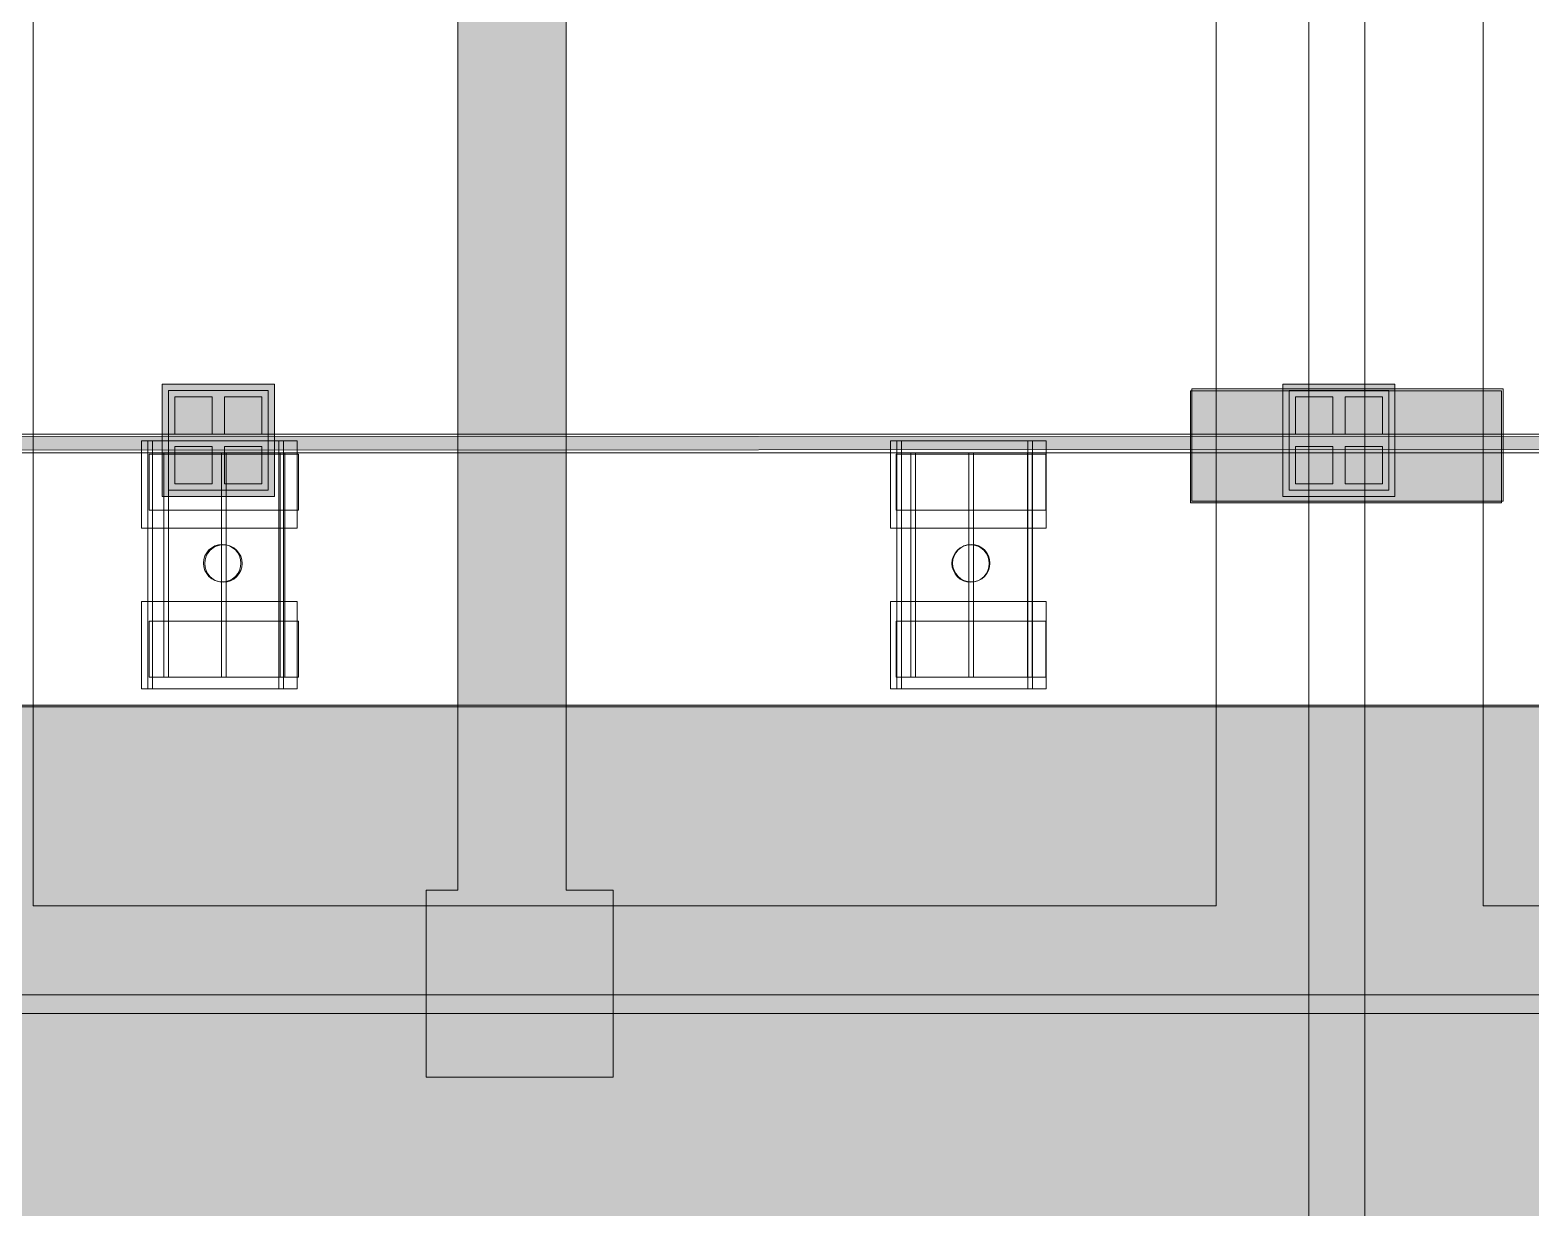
# Model space of a CAD drawing. Header units: inches. Extents: x -10671 to 1761, y -674 to 7170.
# Drawn here: x -1518.8 to -1036.9, y 131.8 to 510.1 of the extents above; entities that cross this region are included whole.
import ezdxf

# ---------------------------------------------------------------- set-up
doc = ezdxf.new("R2010")
doc.units = ezdxf.units.IN
doc.header["$LTSCALE"] = 19.2
doc.header["$MEASUREMENT"] = 0
for name, color, linetype, lineweight, true_color in [('DWG-bldg-utility box', 3, 'Continuous', 18, 0x00ff00), ('PDF', 6, 'Continuous', 5, 0xff00ff), ('Venue-Ceiling-HVAC', 7, 'Continuous', 5, 0xbbbbbb), ('Venue-Ceiling-Obstructions', 7, 'Continuous', 5, 0xdd0000), ('Venue-NO HANG ZONE', 7, 'Continuous', 15, 0xdd0000), ('Venue-Rigging Steel-High', 7, 'Continuous', 5, 0x800000), ('Venue-Rigging Steel-Low', 7, 'Continuous', 5, 0x0000dd)]:
    doc.layers.add(name, color=color, linetype=linetype, lineweight=lineweight, true_color=true_color)
for name, color, linetype, lineweight in [('Venue-Ceiling-Lights', 7, 'Continuous', 5), ('Venue-Ceiling-Lights Circuits', 7, 'Continuous', 5), ('Venue-Floor Pockets', 7, 'Continuous', 5)]:
    doc.layers.add(name, color=color, linetype=linetype, lineweight=lineweight)

# ---------------------------------------------------------------- blocks, each defined once
blk = doc.blocks.new('FLOORBOX')
at = {"layer": 'Venue-Floor Pockets', "linetype": 'Continuous', "lineweight": 0, "true_color": 0xaaaaaa}
blk.add_hatch(color=253, dxfattribs=at).paths.add_polyline_path([(-18, 18), (18, 18), (18, -18), (-18, -18)])
at = {"layer": 'Venue-Floor Pockets', "linetype": 'Continuous', "lineweight": 0, "true_color": 0xbbbbbb}
blk.add_hatch(color=9, dxfattribs=at).paths.add_polyline_path([(-16, 16), (16, 16), (16, -16), (-16, -16)])
at = {"layer": 'Venue-Floor Pockets', "linetype": 'Continuous', "lineweight": 0, "true_color": 0xdddddd}
for points in [[(-14, 14), (-2, 14), (-2, 2), (-14, 2)], [(2, 14), (14, 14), (14, 2), (2, 2)], [(-14, -2), (-2, -2), (-2, -14), (-14, -14)], [(2, -2), (14, -2), (14, -14), (2, -14)]]:
    blk.add_hatch(color=254, dxfattribs=at).paths.add_polyline_path(points)
at = {"layer": 'Venue-Floor Pockets', "color": 7, "linetype": 'Continuous', "lineweight": 5, "flags": 128}
for points in [[(-18, 18), (18, 18), (18, -18), (-18, -18)], [(-16, 16), (16, 16), (16, -16), (-16, -16)], [(-14, 14), (-2, 14), (-2, 2), (-14, 2)], [(2, 14), (14, 14), (14, 2), (2, 2)], [(-14, -2), (-2, -2), (-2, -14), (-14, -14)], [(2, -2), (14, -2), (14, -14), (2, -14)]]:
    blk.add_lwpolyline(points, close=True, dxfattribs=at)
blk = doc.blocks.new('No Hang Zone H_1 (2D)')
at = {"layer": 'Venue-NO HANG ZONE', "linetype": 'Continuous', "lineweight": 0}
blk.add_hatch(color=7, dxfattribs=at).paths.add_polyline_path([(-1245.0112, 1241.49465), (-1245.0112, -1241.49465), (1245.0112, -1241.49465), (1245.0112, -914.50545), (-985.5915, -914.50545), (-985.5915, 1241.49465)])
at = {"layer": 'Venue-NO HANG ZONE', "flags": 128}
blk.add_lwpolyline([(-1245.0112, 1241.49465), (-1245.0112, -1241.49465), (1245.0112, -1241.49465), (1245.0112, -914.50545), (-985.5915, -914.50545), (-985.5915, 1241.49465)], close=True, dxfattribs=at)
blk = doc.blocks.new('Group-2212-1')
at = {"layer": 'PDF'}
for points, invisible_edges in [([(-1462.61, 338.76, 398), (-1460.86, 343, 398), (-1455.44, 344.65, 398), (-1462.61, 338.76, 398)], 15), ([(-1462.61, 338.76, 398), (-1455.44, 344.65, 398), (-1450.61, 338.76, 398), (-1462.61, 338.76, 398)], 15), ([(-1457.78, 344.65, 388), (-1460.86, 343, 388), (-1462.61, 338.76, 388), (-1457.78, 344.65, 388)], 15), ([(-1462.61, 338.76, 388), (-1450.61, 338.76, 388), (-1457.78, 344.65, 388), (-1462.61, 338.76, 388)], 15), ([(-1462.61, 338.76, 398), (-1462.16, 341.06, 398), (-1460.86, 343, 398), (-1462.61, 338.76, 398)], 15), ([(-1460.86, 343, 388), (-1462.16, 341.06, 388), (-1462.61, 338.76, 388), (-1460.86, 343, 388)], 15), ([(-1462.16, 341.06, 398), (-1461.6, 342.1, 398), (-1460.86, 343, 398), (-1462.16, 341.06, 398)], 12), ([(-1460.86, 343, 388), (-1461.6, 342.1, 388), (-1462.16, 341.06, 388), (-1460.86, 343, 388)], 12), ([(-1460.86, 343, 398), (-1459.95, 343.75, 398), (-1457.78, 344.65, 398), (-1460.86, 343, 398)], 14), ([(-1460.86, 343, 398), (-1457.78, 344.65, 398), (-1455.44, 344.65, 398), (-1460.86, 343, 398)], 15), ([(-1457.78, 344.65, 388), (-1459.95, 343.75, 388), (-1460.86, 343, 388), (-1457.78, 344.65, 388)], 13), ([(-1459.95, 343.75, 398), (-1458.91, 344.3, 398), (-1457.78, 344.65, 398), (-1459.95, 343.75, 398)], 12), ([(-1457.78, 344.65, 388), (-1458.91, 344.3, 388), (-1459.95, 343.75, 388), (-1457.78, 344.65, 388)], 12), ([(-1457.78, 344.65, 398), (-1456.61, 344.76, 398), (-1455.44, 344.65, 398), (-1457.78, 344.65, 398)], 12), ([(-1455.44, 344.65, 388), (-1456.61, 344.76, 388), (-1457.78, 344.65, 388), (-1455.44, 344.65, 388)], 12), ([(-1452.37, 343, 388), (-1455.44, 344.65, 388), (-1457.78, 344.65, 388), (-1452.37, 343, 388)], 15), ([(-1450.61, 338.76, 388), (-1452.37, 343, 388), (-1457.78, 344.65, 388), (-1450.61, 338.76, 388)], 15), ([(-1455.44, 344.65, 398), (-1454.32, 344.3, 398), (-1453.28, 343.75, 398), (-1455.44, 344.65, 398)], 12), ([(-1455.44, 344.65, 398), (-1453.28, 343.75, 398), (-1452.37, 343, 398), (-1455.44, 344.65, 398)], 13), ([(-1455.44, 344.65, 398), (-1452.37, 343, 398), (-1450.61, 338.76, 398), (-1455.44, 344.65, 398)], 15), ([(-1453.28, 343.75, 388), (-1454.32, 344.3, 388), (-1455.44, 344.65, 388), (-1453.28, 343.75, 388)], 12), ([(-1452.37, 343, 388), (-1453.28, 343.75, 388), (-1455.44, 344.65, 388), (-1452.37, 343, 388)], 14), ([(-1452.37, 343, 398), (-1451.62, 342.1, 398), (-1451.07, 341.06, 398), (-1452.37, 343, 398)], 12), ([(-1452.37, 343, 398), (-1451.07, 341.06, 398), (-1450.61, 338.76, 398), (-1452.37, 343, 398)], 15), ([(-1451.07, 341.06, 388), (-1451.62, 342.1, 388), (-1452.37, 343, 388), (-1451.07, 341.06, 388)], 12), ([(-1450.61, 338.76, 388), (-1451.07, 341.06, 388), (-1452.37, 343, 388), (-1450.61, 338.76, 388)], 15), ([(-1462.61, 338.76, 398), (-1462.5, 339.93, 398), (-1462.16, 341.06, 398), (-1462.61, 338.76, 398)], 12), ([(-1462.16, 341.06, 388), (-1462.5, 339.93, 388), (-1462.61, 338.76, 388), (-1462.16, 341.06, 388)], 12), ([(-1462.16, 336.47, 398), (-1462.5, 337.59, 398), (-1462.61, 338.76, 398), (-1462.16, 336.47, 398)], 12), ([(-1460.86, 334.52, 398), (-1462.16, 336.47, 398), (-1462.61, 338.76, 398), (-1460.86, 334.52, 398)], 15), ([(-1457.78, 332.88, 398), (-1460.86, 334.52, 398), (-1462.61, 338.76, 398), (-1457.78, 332.88, 398)], 15), ([(-1450.61, 338.76, 398), (-1457.78, 332.88, 398), (-1462.61, 338.76, 398), (-1450.61, 338.76, 398)], 15), ([(-1462.61, 338.76, 388), (-1462.5, 337.59, 388), (-1462.16, 336.47, 388), (-1462.61, 338.76, 388)], 12), ([(-1462.61, 338.76, 388), (-1462.16, 336.47, 388), (-1460.86, 334.52, 388), (-1462.61, 338.76, 388)], 15), ([(-1462.61, 338.76, 388), (-1460.86, 334.52, 388), (-1455.44, 332.88, 388), (-1462.61, 338.76, 388)], 15), ([(-1462.61, 338.76, 388), (-1455.44, 332.88, 388), (-1450.61, 338.76, 388), (-1462.61, 338.76, 388)], 15), ([(-1450.61, 338.76, 398), (-1452.37, 334.52, 398), (-1457.78, 332.88, 398), (-1450.61, 338.76, 398)], 15), ([(-1455.44, 332.88, 388), (-1452.37, 334.52, 388), (-1450.61, 338.76, 388), (-1455.44, 332.88, 388)], 15), ([(-1450.61, 338.76, 398), (-1451.07, 336.47, 398), (-1452.37, 334.52, 398), (-1450.61, 338.76, 398)], 15), ([(-1452.37, 334.52, 388), (-1451.07, 336.47, 388), (-1450.61, 338.76, 388), (-1452.37, 334.52, 388)], 15), ([(-1451.07, 341.06, 398), (-1450.73, 339.93, 398), (-1450.61, 338.76, 398), (-1451.07, 341.06, 398)], 12), ([(-1450.61, 338.76, 388), (-1450.73, 339.93, 388), (-1451.07, 341.06, 388), (-1450.61, 338.76, 388)], 12), ([(-1450.61, 338.76, 398), (-1450.73, 337.59, 398), (-1451.07, 336.47, 398), (-1450.61, 338.76, 398)], 12), ([(-1451.07, 336.47, 388), (-1450.73, 337.59, 388), (-1450.61, 338.76, 388), (-1451.07, 336.47, 388)], 12), ([(-1460.86, 334.52, 398), (-1461.6, 335.43, 398), (-1462.16, 336.47, 398), (-1460.86, 334.52, 398)], 12), ([(-1462.16, 336.47, 388), (-1461.6, 335.43, 388), (-1460.86, 334.52, 388), (-1462.16, 336.47, 388)], 12), ([(-1457.78, 332.88, 398), (-1459.95, 333.77, 398), (-1460.86, 334.52, 398), (-1457.78, 332.88, 398)], 13), ([(-1460.86, 334.52, 388), (-1459.95, 333.77, 388), (-1457.78, 332.88, 388), (-1460.86, 334.52, 388)], 14), ([(-1460.86, 334.52, 388), (-1457.78, 332.88, 388), (-1455.44, 332.88, 388), (-1460.86, 334.52, 388)], 15), ([(-1457.78, 332.88, 398), (-1458.91, 333.22, 398), (-1459.95, 333.77, 398), (-1457.78, 332.88, 398)], 12), ([(-1459.95, 333.77, 388), (-1458.91, 333.22, 388), (-1457.78, 332.88, 388), (-1459.95, 333.77, 388)], 12), ([(-1452.37, 334.52, 398), (-1455.44, 332.88, 398), (-1457.78, 332.88, 398), (-1452.37, 334.52, 398)], 15), ([(-1455.44, 332.88, 398), (-1456.61, 332.76, 398), (-1457.78, 332.88, 398), (-1455.44, 332.88, 398)], 12), ([(-1457.78, 332.88, 388), (-1456.61, 332.76, 388), (-1455.44, 332.88, 388), (-1457.78, 332.88, 388)], 12), ([(-1452.37, 334.52, 398), (-1453.28, 333.77, 398), (-1455.44, 332.88, 398), (-1452.37, 334.52, 398)], 14), ([(-1455.44, 332.88, 388), (-1453.28, 333.77, 388), (-1452.37, 334.52, 388), (-1455.44, 332.88, 388)], 13), ([(-1453.28, 333.77, 398), (-1454.32, 333.22, 398), (-1455.44, 332.88, 398), (-1453.28, 333.77, 398)], 12), ([(-1455.44, 332.88, 388), (-1454.32, 333.22, 388), (-1453.28, 333.77, 388), (-1455.44, 332.88, 388)], 12), ([(-1451.07, 336.47, 398), (-1451.62, 335.43, 398), (-1452.37, 334.52, 398), (-1451.07, 336.47, 398)], 12), ([(-1452.37, 334.52, 388), (-1451.62, 335.43, 388), (-1451.07, 336.47, 388), (-1452.37, 334.52, 388)], 12)]:
    blk.add_3dface(points, dxfattribs=dict(at, invisible_edges=invisible_edges))
for points in [[(-1461.6, 342.1, 388), (-1461.6, 342.1, 398), (-1460.86, 343, 398), (-1460.86, 343, 388)], [(-1460.86, 343, 388), (-1460.86, 343, 398), (-1459.95, 343.75, 398), (-1459.95, 343.75, 388)], [(-1459.95, 343.75, 388), (-1459.95, 343.75, 398), (-1458.91, 344.3, 398), (-1458.91, 344.3, 388)], [(-1458.91, 344.3, 388), (-1458.91, 344.3, 398), (-1457.78, 344.65, 398), (-1457.78, 344.65, 388)], [(-1457.78, 344.65, 388), (-1457.78, 344.65, 398), (-1456.61, 344.76, 398), (-1456.61, 344.76, 388)], [(-1456.61, 344.76, 388), (-1456.61, 344.76, 398), (-1455.44, 344.65, 398), (-1455.44, 344.65, 388)], [(-1455.44, 344.65, 388), (-1455.44, 344.65, 398), (-1454.32, 344.3, 398), (-1454.32, 344.3, 388)], [(-1454.32, 344.3, 388), (-1454.32, 344.3, 398), (-1453.28, 343.75, 398), (-1453.28, 343.75, 388)], [(-1453.28, 343.75, 388), (-1453.28, 343.75, 398), (-1452.37, 343, 398), (-1452.37, 343, 388)], [(-1452.37, 343, 388), (-1452.37, 343, 398), (-1451.62, 342.1, 398), (-1451.62, 342.1, 388)], [(-1462.61, 338.76, 388), (-1462.61, 338.76, 398), (-1462.5, 339.93, 398), (-1462.5, 339.93, 388)], [(-1462.5, 337.59, 388), (-1462.5, 337.59, 398), (-1462.61, 338.76, 398), (-1462.61, 338.76, 388)], [(-1462.5, 339.93, 388), (-1462.5, 339.93, 398), (-1462.16, 341.06, 398), (-1462.16, 341.06, 388)], [(-1462.16, 336.47, 388), (-1462.16, 336.47, 398), (-1462.5, 337.59, 398), (-1462.5, 337.59, 388)], [(-1462.16, 341.06, 388), (-1462.16, 341.06, 398), (-1461.6, 342.1, 398), (-1461.6, 342.1, 388)], [(-1451.62, 342.1, 388), (-1451.62, 342.1, 398), (-1451.07, 341.06, 398), (-1451.07, 341.06, 388)], [(-1451.07, 341.06, 388), (-1451.07, 341.06, 398), (-1450.73, 339.93, 398), (-1450.73, 339.93, 388)], [(-1450.73, 337.59, 388), (-1450.73, 337.59, 398), (-1451.07, 336.47, 398), (-1451.07, 336.47, 388)], [(-1450.73, 339.93, 388), (-1450.73, 339.93, 398), (-1450.61, 338.76, 398), (-1450.61, 338.76, 388)], [(-1450.61, 338.76, 388), (-1450.61, 338.76, 398), (-1450.73, 337.59, 398), (-1450.73, 337.59, 388)], [(-1461.6, 335.43, 388), (-1461.6, 335.43, 398), (-1462.16, 336.47, 398), (-1462.16, 336.47, 388)], [(-1460.86, 334.52, 388), (-1460.86, 334.52, 398), (-1461.6, 335.43, 398), (-1461.6, 335.43, 388)], [(-1459.95, 333.77, 388), (-1459.95, 333.77, 398), (-1460.86, 334.52, 398), (-1460.86, 334.52, 388)], [(-1458.91, 333.22, 388), (-1458.91, 333.22, 398), (-1459.95, 333.77, 398), (-1459.95, 333.77, 388)], [(-1457.78, 332.88, 388), (-1457.78, 332.88, 398), (-1458.91, 333.22, 398), (-1458.91, 333.22, 388)], [(-1456.61, 332.76, 388), (-1456.61, 332.76, 398), (-1457.78, 332.88, 398), (-1457.78, 332.88, 388)], [(-1455.44, 332.88, 388), (-1455.44, 332.88, 398), (-1456.61, 332.76, 398), (-1456.61, 332.76, 388)], [(-1454.32, 333.22, 388), (-1454.32, 333.22, 398), (-1455.44, 332.88, 398), (-1455.44, 332.88, 388)], [(-1453.28, 333.77, 388), (-1453.28, 333.77, 398), (-1454.32, 333.22, 398), (-1454.32, 333.22, 388)], [(-1452.37, 334.52, 388), (-1452.37, 334.52, 398), (-1453.28, 333.77, 398), (-1453.28, 333.77, 388)], [(-1451.62, 335.43, 388), (-1451.62, 335.43, 398), (-1452.37, 334.52, 398), (-1452.37, 334.52, 388)], [(-1451.07, 336.47, 388), (-1451.07, 336.47, 398), (-1451.62, 335.43, 398), (-1451.62, 335.43, 388)]]:
    blk.add_3dface(points, dxfattribs=at)
blk = doc.blocks.new('Group-2213-1')
at = {"layer": 'PDF'}
for points in [[(-1480.49, 373.87, 393.91), (-1480.49, 373.87, 397.91), (-1432.49, 373.87, 397.91), (-1432.49, 373.87, 393.91)], [(-1480.49, 355.87, 393.91), (-1480.49, 355.87, 397.91), (-1480.49, 373.87, 397.91), (-1480.49, 373.87, 393.91)], [(-1432.49, 373.87, 397.91), (-1480.49, 373.87, 397.91), (-1480.49, 355.87, 397.91), (-1432.49, 355.87, 397.91)], [(-1432.49, 355.87, 393.91), (-1480.49, 355.87, 393.91), (-1480.49, 373.87, 393.91), (-1432.49, 373.87, 393.91)], [(-1432.49, 373.87, 393.91), (-1432.49, 373.87, 397.91), (-1432.49, 355.87, 397.91), (-1432.49, 355.87, 393.91)], [(-1432.49, 355.87, 393.91), (-1432.49, 355.87, 397.91), (-1480.49, 355.87, 397.91), (-1480.49, 355.87, 393.91)]]:
    blk.add_3dface(points, dxfattribs=at)
blk = doc.blocks.new('Group-2214-1')
at = {"layer": 'PDF'}
for points in [[(-1438.38, 374.26, 397.97), (-1438.38, 374.26, 398.97), (-1436.88, 374.26, 398.97), (-1436.88, 374.26, 397.97)], [(-1438.38, 302.26, 397.97), (-1438.38, 302.26, 398.97), (-1438.38, 374.26, 398.97), (-1438.38, 374.26, 397.97)], [(-1436.88, 374.26, 398.97), (-1438.38, 374.26, 398.97), (-1438.38, 302.26, 398.97), (-1436.88, 302.26, 398.97)], [(-1436.88, 302.26, 397.97), (-1438.38, 302.26, 397.97), (-1438.38, 374.26, 397.97), (-1436.88, 374.26, 397.97)], [(-1436.88, 374.26, 397.97), (-1436.88, 374.26, 398.97), (-1436.88, 302.26, 398.97), (-1436.88, 302.26, 397.97)], [(-1436.88, 302.26, 397.97), (-1436.88, 302.26, 398.97), (-1438.38, 302.26, 398.97), (-1438.38, 302.26, 397.97)]]:
    blk.add_3dface(points, dxfattribs=at)
blk = doc.blocks.new('Group-2215-1')
at = {"layer": 'PDF'}
for points in [[(-1457.2, 374.26, 397.97), (-1457.2, 374.26, 398.97), (-1455.7, 374.26, 398.97), (-1455.7, 374.26, 397.97)], [(-1457.2, 302.26, 397.97), (-1457.2, 302.26, 398.97), (-1457.2, 374.26, 398.97), (-1457.2, 374.26, 397.97)], [(-1455.7, 374.26, 398.97), (-1457.2, 374.26, 398.97), (-1457.2, 302.26, 398.97), (-1455.7, 302.26, 398.97)], [(-1455.7, 302.26, 397.97), (-1457.2, 302.26, 397.97), (-1457.2, 374.26, 397.97), (-1455.7, 374.26, 397.97)], [(-1455.7, 374.26, 397.97), (-1455.7, 374.26, 398.97), (-1455.7, 302.26, 398.97), (-1455.7, 302.26, 397.97)], [(-1455.7, 302.26, 397.97), (-1455.7, 302.26, 398.97), (-1457.2, 302.26, 398.97), (-1457.2, 302.26, 397.97)]]:
    blk.add_3dface(points, dxfattribs=at)
blk = doc.blocks.new('Group-2216-1')
at = {"layer": 'PDF'}
for points in [[(-1475.8, 374.26, 397.97), (-1475.8, 374.26, 398.97), (-1474.3, 374.26, 398.97), (-1474.3, 374.26, 397.97)], [(-1475.8, 302.26, 397.97), (-1475.8, 302.26, 398.97), (-1475.8, 374.26, 398.97), (-1475.8, 374.26, 397.97)], [(-1474.3, 374.26, 398.97), (-1475.8, 374.26, 398.97), (-1475.8, 302.26, 398.97), (-1474.3, 302.26, 398.97)], [(-1474.3, 302.26, 397.97), (-1475.8, 302.26, 397.97), (-1475.8, 374.26, 397.97), (-1474.3, 374.26, 397.97)], [(-1474.3, 374.26, 397.97), (-1474.3, 374.26, 398.97), (-1474.3, 302.26, 398.97), (-1474.3, 302.26, 397.97)], [(-1474.3, 302.26, 397.97), (-1474.3, 302.26, 398.97), (-1475.8, 302.26, 398.97), (-1475.8, 302.26, 397.97)]]:
    blk.add_3dface(points, dxfattribs=at)
blk = doc.blocks.new('Group-2217-1')
at = {"layer": 'PDF'}
for points in [[(-1480.49, 320.24, 393.91), (-1480.49, 320.24, 397.91), (-1432.49, 320.24, 397.91), (-1432.49, 320.24, 393.91)], [(-1480.49, 302.24, 393.91), (-1480.49, 302.24, 397.91), (-1480.49, 320.24, 397.91), (-1480.49, 320.24, 393.91)], [(-1432.49, 320.24, 397.91), (-1480.49, 320.24, 397.91), (-1480.49, 302.24, 397.91), (-1432.49, 302.24, 397.91)], [(-1432.49, 302.24, 393.91), (-1480.49, 302.24, 393.91), (-1480.49, 320.24, 393.91), (-1432.49, 320.24, 393.91)], [(-1432.49, 320.24, 393.91), (-1432.49, 320.24, 397.91), (-1432.49, 302.24, 397.91), (-1432.49, 302.24, 393.91)], [(-1432.49, 302.24, 393.91), (-1432.49, 302.24, 397.91), (-1480.49, 302.24, 397.91), (-1480.49, 302.24, 393.91)]]:
    blk.add_3dface(points, dxfattribs=at)
blk = doc.blocks.new('Group-2218-1')
at = {"layer": 'PDF'}
for name in ['Group-2213-1', 'Group-2216-1', 'Group-2215-1', 'Group-2214-1', 'Group-2212-1', 'Group-2217-1']:
    blk.add_blockref(name, (0, 0), dxfattribs=at)
blk = doc.blocks.new('Group-2278-1')
at = {"layer": 'PDF'}
for points, invisible_edges in [([(-1222.12, 341.06, 398), (-1219.91, 343.75, 398), (-1215.41, 344.65, 398), (-1222.12, 341.06, 398)], 15), ([(-1221.57, 335.43, 398), (-1222.12, 341.06, 398), (-1215.41, 344.65, 398), (-1221.57, 335.43, 398)], 15), ([(-1217.75, 344.65, 388), (-1219.91, 343.75, 388), (-1222.12, 341.06, 388), (-1217.75, 344.65, 388)], 15), ([(-1217.75, 344.65, 388), (-1222.12, 341.06, 388), (-1221.57, 335.43, 388), (-1217.75, 344.65, 388)], 15), ([(-1222.12, 341.06, 398), (-1221.57, 342.1, 398), (-1219.91, 343.75, 398), (-1222.12, 341.06, 398)], 14), ([(-1219.91, 343.75, 388), (-1221.57, 342.1, 388), (-1222.12, 341.06, 388), (-1219.91, 343.75, 388)], 13), ([(-1215.41, 344.65, 398), (-1212.34, 334.52, 398), (-1221.57, 335.43, 398), (-1215.41, 344.65, 398)], 15), ([(-1217.75, 344.65, 388), (-1221.57, 335.43, 388), (-1212.34, 334.52, 388), (-1217.75, 344.65, 388)], 15), ([(-1221.57, 342.1, 398), (-1220.82, 343, 398), (-1219.91, 343.75, 398), (-1221.57, 342.1, 398)], 12), ([(-1219.91, 343.75, 388), (-1220.82, 343, 388), (-1221.57, 342.1, 388), (-1219.91, 343.75, 388)], 12), ([(-1219.91, 343.75, 398), (-1218.88, 344.3, 398), (-1217.75, 344.65, 398), (-1219.91, 343.75, 398)], 12), ([(-1219.91, 343.75, 398), (-1217.75, 344.65, 398), (-1215.41, 344.65, 398), (-1219.91, 343.75, 398)], 15), ([(-1217.75, 344.65, 388), (-1218.88, 344.3, 388), (-1219.91, 343.75, 388), (-1217.75, 344.65, 388)], 12), ([(-1217.75, 344.65, 398), (-1216.58, 344.76, 398), (-1215.41, 344.65, 398), (-1217.75, 344.65, 398)], 12), ([(-1215.41, 344.65, 388), (-1216.58, 344.76, 388), (-1217.75, 344.65, 388), (-1215.41, 344.65, 388)], 12), ([(-1213.25, 343.75, 388), (-1215.41, 344.65, 388), (-1217.75, 344.65, 388), (-1213.25, 343.75, 388)], 15), ([(-1211.04, 341.06, 388), (-1213.25, 343.75, 388), (-1217.75, 344.65, 388), (-1211.04, 341.06, 388)], 15), ([(-1212.34, 334.52, 388), (-1211.04, 341.06, 388), (-1217.75, 344.65, 388), (-1212.34, 334.52, 388)], 15), ([(-1215.41, 344.65, 398), (-1214.28, 344.3, 398), (-1213.25, 343.75, 398), (-1215.41, 344.65, 398)], 12), ([(-1215.41, 344.65, 398), (-1213.25, 343.75, 398), (-1211.04, 341.06, 398), (-1215.41, 344.65, 398)], 15), ([(-1215.41, 344.65, 398), (-1211.04, 341.06, 398), (-1212.34, 334.52, 398), (-1215.41, 344.65, 398)], 15), ([(-1213.25, 343.75, 388), (-1214.28, 344.3, 388), (-1215.41, 344.65, 388), (-1213.25, 343.75, 388)], 12), ([(-1213.25, 343.75, 398), (-1212.34, 343, 398), (-1211.59, 342.1, 398), (-1213.25, 343.75, 398)], 12), ([(-1213.25, 343.75, 398), (-1211.59, 342.1, 398), (-1211.04, 341.06, 398), (-1213.25, 343.75, 398)], 13), ([(-1211.59, 342.1, 388), (-1212.34, 343, 388), (-1213.25, 343.75, 388), (-1211.59, 342.1, 388)], 12), ([(-1211.04, 341.06, 388), (-1211.59, 342.1, 388), (-1213.25, 343.75, 388), (-1211.04, 341.06, 388)], 14), ([(-1222.58, 338.76, 398), (-1222.46, 339.93, 398), (-1222.12, 341.06, 398), (-1222.58, 338.76, 398)], 12), ([(-1221.57, 335.43, 398), (-1222.58, 338.76, 398), (-1222.12, 341.06, 398), (-1221.57, 335.43, 398)], 15), ([(-1222.12, 341.06, 388), (-1222.46, 339.93, 388), (-1222.58, 338.76, 388), (-1222.12, 341.06, 388)], 12), ([(-1222.12, 341.06, 388), (-1222.58, 338.76, 388), (-1221.57, 335.43, 388), (-1222.12, 341.06, 388)], 15), ([(-1222.12, 336.47, 398), (-1222.46, 337.59, 398), (-1222.58, 338.76, 398), (-1222.12, 336.47, 398)], 12), ([(-1221.57, 335.43, 398), (-1222.12, 336.47, 398), (-1222.58, 338.76, 398), (-1221.57, 335.43, 398)], 14), ([(-1222.58, 338.76, 388), (-1222.46, 337.59, 388), (-1222.12, 336.47, 388), (-1222.58, 338.76, 388)], 12), ([(-1222.58, 338.76, 388), (-1222.12, 336.47, 388), (-1221.57, 335.43, 388), (-1222.58, 338.76, 388)], 13), ([(-1211.04, 341.06, 398), (-1211.04, 336.47, 398), (-1212.34, 334.52, 398), (-1211.04, 341.06, 398)], 15), ([(-1212.34, 334.52, 388), (-1211.04, 336.47, 388), (-1211.04, 341.06, 388), (-1212.34, 334.52, 388)], 15), ([(-1211.04, 341.06, 398), (-1210.69, 339.93, 398), (-1210.58, 338.76, 398), (-1211.04, 341.06, 398)], 12), ([(-1211.04, 341.06, 398), (-1210.58, 338.76, 398), (-1211.04, 336.47, 398), (-1211.04, 341.06, 398)], 15), ([(-1210.58, 338.76, 388), (-1210.69, 339.93, 388), (-1211.04, 341.06, 388), (-1210.58, 338.76, 388)], 12), ([(-1211.04, 336.47, 388), (-1210.58, 338.76, 388), (-1211.04, 341.06, 388), (-1211.04, 336.47, 388)], 15), ([(-1210.58, 338.76, 398), (-1210.69, 337.59, 398), (-1211.04, 336.47, 398), (-1210.58, 338.76, 398)], 12), ([(-1211.04, 336.47, 388), (-1210.69, 337.59, 388), (-1210.58, 338.76, 388), (-1211.04, 336.47, 388)], 12), ([(-1219.91, 333.77, 398), (-1220.82, 334.52, 398), (-1221.57, 335.43, 398), (-1219.91, 333.77, 398)], 12), ([(-1217.75, 332.88, 398), (-1219.91, 333.77, 398), (-1221.57, 335.43, 398), (-1217.75, 332.88, 398)], 15), ([(-1212.34, 334.52, 398), (-1217.75, 332.88, 398), (-1221.57, 335.43, 398), (-1212.34, 334.52, 398)], 15), ([(-1221.57, 335.43, 388), (-1220.82, 334.52, 388), (-1219.91, 333.77, 388), (-1221.57, 335.43, 388)], 12), ([(-1221.57, 335.43, 388), (-1219.91, 333.77, 388), (-1217.75, 332.88, 388), (-1221.57, 335.43, 388)], 15), ([(-1221.57, 335.43, 388), (-1217.75, 332.88, 388), (-1212.34, 334.52, 388), (-1221.57, 335.43, 388)], 15), ([(-1217.75, 332.88, 398), (-1218.88, 333.22, 398), (-1219.91, 333.77, 398), (-1217.75, 332.88, 398)], 12), ([(-1219.91, 333.77, 388), (-1218.88, 333.22, 388), (-1217.75, 332.88, 388), (-1219.91, 333.77, 388)], 12), ([(-1212.34, 334.52, 398), (-1215.41, 332.88, 398), (-1217.75, 332.88, 398), (-1212.34, 334.52, 398)], 15), ([(-1217.75, 332.88, 388), (-1215.41, 332.88, 388), (-1212.34, 334.52, 388), (-1217.75, 332.88, 388)], 15), ([(-1215.41, 332.88, 398), (-1216.58, 332.76, 398), (-1217.75, 332.88, 398), (-1215.41, 332.88, 398)], 12), ([(-1217.75, 332.88, 388), (-1216.58, 332.76, 388), (-1215.41, 332.88, 388), (-1217.75, 332.88, 388)], 12), ([(-1212.34, 334.52, 398), (-1214.28, 333.22, 398), (-1215.41, 332.88, 398), (-1212.34, 334.52, 398)], 13), ([(-1215.41, 332.88, 388), (-1214.28, 333.22, 388), (-1212.34, 334.52, 388), (-1215.41, 332.88, 388)], 14), ([(-1212.34, 334.52, 398), (-1213.25, 333.77, 398), (-1214.28, 333.22, 398), (-1212.34, 334.52, 398)], 12), ([(-1214.28, 333.22, 388), (-1213.25, 333.77, 388), (-1212.34, 334.52, 388), (-1214.28, 333.22, 388)], 12), ([(-1211.04, 336.47, 398), (-1211.59, 335.43, 398), (-1212.34, 334.52, 398), (-1211.04, 336.47, 398)], 12), ([(-1212.34, 334.52, 388), (-1211.59, 335.43, 388), (-1211.04, 336.47, 388), (-1212.34, 334.52, 388)], 12)]:
    blk.add_3dface(points, dxfattribs=dict(at, invisible_edges=invisible_edges))
for points in [[(-1221.57, 342.1, 388), (-1221.57, 342.1, 398), (-1220.82, 343, 398), (-1220.82, 343, 388)], [(-1220.82, 343, 388), (-1220.82, 343, 398), (-1219.91, 343.75, 398), (-1219.91, 343.75, 388)], [(-1219.91, 343.75, 388), (-1219.91, 343.75, 398), (-1218.88, 344.3, 398), (-1218.88, 344.3, 388)], [(-1218.88, 344.3, 388), (-1218.88, 344.3, 398), (-1217.75, 344.65, 398), (-1217.75, 344.65, 388)], [(-1217.75, 344.65, 388), (-1217.75, 344.65, 398), (-1216.58, 344.76, 398), (-1216.58, 344.76, 388)], [(-1216.58, 344.76, 388), (-1216.58, 344.76, 398), (-1215.41, 344.65, 398), (-1215.41, 344.65, 388)], [(-1215.41, 344.65, 388), (-1215.41, 344.65, 398), (-1214.28, 344.3, 398), (-1214.28, 344.3, 388)], [(-1214.28, 344.3, 388), (-1214.28, 344.3, 398), (-1213.25, 343.75, 398), (-1213.25, 343.75, 388)], [(-1213.25, 343.75, 388), (-1213.25, 343.75, 398), (-1212.34, 343, 398), (-1212.34, 343, 388)], [(-1212.34, 343, 388), (-1212.34, 343, 398), (-1211.59, 342.1, 398), (-1211.59, 342.1, 388)], [(-1222.58, 338.76, 388), (-1222.58, 338.76, 398), (-1222.46, 339.93, 398), (-1222.46, 339.93, 388)], [(-1222.46, 337.59, 388), (-1222.46, 337.59, 398), (-1222.58, 338.76, 398), (-1222.58, 338.76, 388)], [(-1222.46, 339.93, 388), (-1222.46, 339.93, 398), (-1222.12, 341.06, 398), (-1222.12, 341.06, 388)], [(-1222.12, 336.47, 388), (-1222.12, 336.47, 398), (-1222.46, 337.59, 398), (-1222.46, 337.59, 388)], [(-1222.12, 341.06, 388), (-1222.12, 341.06, 398), (-1221.57, 342.1, 398), (-1221.57, 342.1, 388)], [(-1211.59, 342.1, 388), (-1211.59, 342.1, 398), (-1211.04, 341.06, 398), (-1211.04, 341.06, 388)], [(-1211.04, 341.06, 388), (-1211.04, 341.06, 398), (-1210.69, 339.93, 398), (-1210.69, 339.93, 388)], [(-1210.69, 337.59, 388), (-1210.69, 337.59, 398), (-1211.04, 336.47, 398), (-1211.04, 336.47, 388)], [(-1210.69, 339.93, 388), (-1210.69, 339.93, 398), (-1210.58, 338.76, 398), (-1210.58, 338.76, 388)], [(-1210.58, 338.76, 388), (-1210.58, 338.76, 398), (-1210.69, 337.59, 398), (-1210.69, 337.59, 388)], [(-1221.57, 335.43, 388), (-1221.57, 335.43, 398), (-1222.12, 336.47, 398), (-1222.12, 336.47, 388)], [(-1220.82, 334.52, 388), (-1220.82, 334.52, 398), (-1221.57, 335.43, 398), (-1221.57, 335.43, 388)], [(-1219.91, 333.77, 388), (-1219.91, 333.77, 398), (-1220.82, 334.52, 398), (-1220.82, 334.52, 388)], [(-1218.88, 333.22, 388), (-1218.88, 333.22, 398), (-1219.91, 333.77, 398), (-1219.91, 333.77, 388)], [(-1217.75, 332.88, 388), (-1217.75, 332.88, 398), (-1218.88, 333.22, 398), (-1218.88, 333.22, 388)], [(-1216.58, 332.76, 388), (-1216.58, 332.76, 398), (-1217.75, 332.88, 398), (-1217.75, 332.88, 388)], [(-1215.41, 332.88, 388), (-1215.41, 332.88, 398), (-1216.58, 332.76, 398), (-1216.58, 332.76, 388)], [(-1214.28, 333.22, 388), (-1214.28, 333.22, 398), (-1215.41, 332.88, 398), (-1215.41, 332.88, 388)], [(-1213.25, 333.77, 388), (-1213.25, 333.77, 398), (-1214.28, 333.22, 398), (-1214.28, 333.22, 388)], [(-1212.34, 334.52, 388), (-1212.34, 334.52, 398), (-1213.25, 333.77, 398), (-1213.25, 333.77, 388)], [(-1211.59, 335.43, 388), (-1211.59, 335.43, 398), (-1212.34, 334.52, 398), (-1212.34, 334.52, 388)], [(-1211.04, 336.47, 388), (-1211.04, 336.47, 398), (-1211.59, 335.43, 398), (-1211.59, 335.43, 388)]]:
    blk.add_3dface(points, dxfattribs=at)
blk = doc.blocks.new('Group-2279-1')
at = {"layer": 'PDF'}
for points in [[(-1240.45, 373.87, 393.91), (-1240.45, 373.87, 397.91), (-1192.45, 373.87, 397.91), (-1192.45, 373.87, 393.91)], [(-1240.45, 355.87, 393.91), (-1240.45, 355.87, 397.91), (-1240.45, 373.87, 397.91), (-1240.45, 373.87, 393.91)], [(-1192.45, 373.87, 397.91), (-1240.45, 373.87, 397.91), (-1240.45, 355.87, 397.91), (-1192.45, 355.87, 397.91)], [(-1192.45, 355.87, 393.91), (-1240.45, 355.87, 393.91), (-1240.45, 373.87, 393.91), (-1192.45, 373.87, 393.91)], [(-1192.45, 373.87, 393.91), (-1192.45, 373.87, 397.91), (-1192.45, 355.87, 397.91), (-1192.45, 355.87, 393.91)], [(-1192.45, 355.87, 393.91), (-1192.45, 355.87, 397.91), (-1240.45, 355.87, 397.91), (-1240.45, 355.87, 393.91)]]:
    blk.add_3dface(points, dxfattribs=at)
blk = doc.blocks.new('Group-2280-1')
at = {"layer": 'PDF'}
for points in [[(-1198.35, 374.26, 397.97), (-1198.35, 374.26, 398.97), (-1196.85, 374.26, 398.97), (-1196.85, 374.26, 397.97)], [(-1198.35, 302.26, 397.97), (-1198.35, 302.26, 398.97), (-1198.35, 374.26, 398.97), (-1198.35, 374.26, 397.97)], [(-1196.85, 374.26, 398.97), (-1198.35, 374.26, 398.97), (-1198.35, 302.26, 398.97), (-1196.85, 302.26, 398.97)], [(-1196.85, 302.26, 397.97), (-1198.35, 302.26, 397.97), (-1198.35, 374.26, 397.97), (-1196.85, 374.26, 397.97)], [(-1196.85, 374.26, 397.97), (-1196.85, 374.26, 398.97), (-1196.85, 302.26, 398.97), (-1196.85, 302.26, 397.97)], [(-1196.85, 302.26, 397.97), (-1196.85, 302.26, 398.97), (-1198.35, 302.26, 398.97), (-1198.35, 302.26, 397.97)]]:
    blk.add_3dface(points, dxfattribs=at)
blk = doc.blocks.new('Group-2281-1')
at = {"layer": 'PDF'}
for points in [[(-1217.17, 374.26, 397.97), (-1217.17, 374.26, 398.97), (-1215.67, 374.26, 398.97), (-1215.67, 374.26, 397.97)], [(-1217.17, 302.26, 397.97), (-1217.17, 302.26, 398.97), (-1217.17, 374.26, 398.97), (-1217.17, 374.26, 397.97)], [(-1215.67, 374.26, 398.97), (-1217.17, 374.26, 398.97), (-1217.17, 302.26, 398.97), (-1215.67, 302.26, 398.97)], [(-1215.67, 302.26, 397.97), (-1217.17, 302.26, 397.97), (-1217.17, 374.26, 397.97), (-1215.67, 374.26, 397.97)], [(-1215.67, 374.26, 397.97), (-1215.67, 374.26, 398.97), (-1215.67, 302.26, 398.97), (-1215.67, 302.26, 397.97)], [(-1215.67, 302.26, 397.97), (-1215.67, 302.26, 398.97), (-1217.17, 302.26, 398.97), (-1217.17, 302.26, 397.97)]]:
    blk.add_3dface(points, dxfattribs=at)
blk = doc.blocks.new('Group-2282-1')
at = {"layer": 'PDF'}
for points in [[(-1235.77, 374.26, 397.97), (-1235.77, 374.26, 398.97), (-1234.27, 374.26, 398.97), (-1234.27, 374.26, 397.97)], [(-1235.77, 302.26, 397.97), (-1235.77, 302.26, 398.97), (-1235.77, 374.26, 398.97), (-1235.77, 374.26, 397.97)], [(-1234.27, 374.26, 398.97), (-1235.77, 374.26, 398.97), (-1235.77, 302.26, 398.97), (-1234.27, 302.26, 398.97)], [(-1234.27, 302.26, 397.97), (-1235.77, 302.26, 397.97), (-1235.77, 374.26, 397.97), (-1234.27, 374.26, 397.97)], [(-1234.27, 374.26, 397.97), (-1234.27, 374.26, 398.97), (-1234.27, 302.26, 398.97), (-1234.27, 302.26, 397.97)], [(-1234.27, 302.26, 397.97), (-1234.27, 302.26, 398.97), (-1235.77, 302.26, 398.97), (-1235.77, 302.26, 397.97)]]:
    blk.add_3dface(points, dxfattribs=at)
blk = doc.blocks.new('Group-2283-1')
at = {"layer": 'PDF'}
for points in [[(-1240.45, 320.24, 393.91), (-1240.45, 320.24, 397.91), (-1192.45, 320.24, 397.91), (-1192.45, 320.24, 393.91)], [(-1240.45, 302.24, 393.91), (-1240.45, 302.24, 397.91), (-1240.45, 320.24, 397.91), (-1240.45, 320.24, 393.91)], [(-1192.45, 320.24, 397.91), (-1240.45, 320.24, 397.91), (-1240.45, 302.24, 397.91), (-1192.45, 302.24, 397.91)], [(-1192.45, 302.24, 393.91), (-1240.45, 302.24, 393.91), (-1240.45, 320.24, 393.91), (-1192.45, 320.24, 393.91)], [(-1192.45, 320.24, 393.91), (-1192.45, 320.24, 397.91), (-1192.45, 302.24, 397.91), (-1192.45, 302.24, 393.91)], [(-1192.45, 302.24, 393.91), (-1192.45, 302.24, 397.91), (-1240.45, 302.24, 397.91), (-1240.45, 302.24, 393.91)]]:
    blk.add_3dface(points, dxfattribs=at)
blk = doc.blocks.new('Group-2284-1')
at = {"layer": 'PDF'}
for name in ['Group-2279-1', 'Group-2282-1', 'Group-2281-1', 'Group-2280-1', 'Group-2278-1', 'Group-2283-1']:
    blk.add_blockref(name, (0, 0), dxfattribs=at)
blk = doc.blocks.new('Group-2781-1')
at = {"layer": 'Venue-Ceiling-Lights', "color": 7, "linetype": 'Continuous', "lineweight": 5, "flags": 128}
for points in [[(-1482.93, 378.14), (-1432.93, 378.14), (-1432.93, 350.14), (-1482.93, 350.14)], [(-1480.87, 378.14), (-1479.37, 378.14), (-1479.37, 298.55), (-1480.87, 298.55)], [(-1438.78, 378.14), (-1437.28, 378.14), (-1437.28, 298.55), (-1438.78, 298.55)], [(-1482.93, 326.55), (-1432.93, 326.55), (-1432.93, 298.55), (-1482.93, 298.55)]]:
    blk.add_lwpolyline(points, close=True, dxfattribs=at)
at = {"layer": 'Venue-Ceiling-Lights', "color": 7, "linetype": 'Continuous', "lineweight": 5}
blk.add_circle((-1457.01, 338.85), 6, dxfattribs=at)
blk = doc.blocks.new('Group-2782-1')
at = {"layer": 'Venue-Ceiling-Lights', "color": 7, "linetype": 'Continuous', "lineweight": 5, "flags": 128}
for points in [[(-1242.3, 378.14), (-1192.3, 378.14), (-1192.3, 350.14), (-1242.3, 350.14)], [(-1240.24, 378.14), (-1238.74, 378.14), (-1238.74, 298.55), (-1240.24, 298.55)], [(-1198.15, 378.14), (-1196.65, 378.14), (-1196.65, 298.55), (-1198.15, 298.55)], [(-1242.3, 326.55), (-1192.3, 326.55), (-1192.3, 298.55), (-1242.3, 298.55)]]:
    blk.add_lwpolyline(points, close=True, dxfattribs=at)
at = {"layer": 'Venue-Ceiling-Lights', "color": 7, "linetype": 'Continuous', "lineweight": 5}
blk.add_circle((-1216.38, 338.85), 6, dxfattribs=at)

msp = doc.modelspace()

# ---------------------------------------------------------------- hatches: boundary and pattern name
at = {"layer": 'Venue-Ceiling-HVAC', "linetype": 'Continuous', "lineweight": 0, "true_color": 0xbbbbbb}
msp.add_hatch(color=9, dxfattribs=at).paths.add_polyline_path([(-1056.48, 2457.24), (-1346.4, 2457.24), (-1346.52, 2458.02), (-1381.29, 2458.02), (-1381.29, 2350.48), (-1390.59, 2350.48), (-1390.59, 2290.48), (-1381.29, 2290.48), (-1381.29, 1800.27), (-1390.59, 1800.28), (-1390.59, 1740.28), (-1381.29, 1740.28), (-1381.29, 1325.9), (-1390.59, 1325.9), (-1390.59, 1265.87), (-1381.29, 1265.87), (-1381.29, 795.08), (-1390.59, 795.08), (-1390.59, 735.08), (-1381.28, 735.08), (-1381.28, 233.84), (-1391.45, 233.84), (-1391.45, 173.84), (-1331.45, 173.84), (-1331.45, 233.84), (-1346.46, 233.84), (-1346.46, 735.08), (-1330.59, 735.08), (-1330.59, 795.08), (-1346.53, 795.08), (-1346.53, 1265.96), (-1330.59, 1265.96), (-1330.59, 1325.87), (-1346.53, 1325.87), (-1346.53, 1740.33), (-1330.53, 1740.33), (-1330.53, 1800.33), (-1346.53, 1800.33), (-1346.53, 2290.48), (-1330.59, 2290.48), (-1330.59, 2350.48), (-1346.53, 2350.48), (-1346.53, 2422.46), (-1056.48, 2422.47)])
at = {"layer": 'Venue-Ceiling-Obstructions', "linetype": 'Continuous', "lineweight": 0, "true_color": 0xffff00}
msp.add_hatch(color=2, dxfattribs=at).paths.add_polyline_path([(-2535.26, 375.17), (-34.23, 375.35), (-34.23, 379.45), (-2535.24, 379.65)])
at = {"layer": 'Venue-NO HANG ZONE', "linetype": 'Continuous', "lineweight": 0}
for points in [[(-1145.99, 358.25), (-1145.99, 394.25), (-1045.99, 394.25), (-1045.99, 358.25)], [(-2515.98, 33.25), (-2515.98, 292.67), (-359.98, 292.67), (-359.98, 33.25)]]:
    msp.add_hatch(color=7, dxfattribs=at).paths.add_polyline_path(points)

# ---------------------------------------------------------------- linework, layer by layer
at = {"layer": 'Venue-Ceiling-HVAC', "flags": 128}
msp.add_lwpolyline([(-1381.29, 1740.28), (-1381.29, 1325.9), (-1390.59, 1325.9), (-1390.59, 1265.87), (-1381.29, 1265.87), (-1381.29, 795.08), (-1390.59, 795.08), (-1390.59, 735.08), (-1381.28, 735.08), (-1381.28, 233.84), (-1391.45, 233.84), (-1391.45, 173.84), (-1331.45, 173.84), (-1331.45, 233.84), (-1346.46, 233.84), (-1346.46, 735.08), (-1330.59, 735.08), (-1330.59, 795.08), (-1346.53, 795.08), (-1346.53, 1265.96), (-1330.59, 1265.96), (-1330.59, 1325.87), (-1346.53, 1325.87), (-1346.53, 1740.33)], dxfattribs=at)
at = {"layer": 'Venue-Ceiling-Lights Circuits', "color": 7, "linetype": 'Continuous', "lineweight": 5, "flags": 128}
for points in [[(-1517.7, 228.8), (-1517.7, 874.8), (-1137.7, 874.8), (-1137.7, 228.8)], [(-1051.95, 228.8), (-1051.95, 874.8), (-671.95, 874.8), (-671.95, 228.8)]]:
    msp.add_lwpolyline(points, close=True, dxfattribs=at)
at = {"layer": 'Venue-Ceiling-Obstructions', "flags": 128}
msp.add_lwpolyline([(-2535.26, 375.17), (-34.23, 375.35), (-34.23, 379.45), (-2535.24, 379.65)], close=True, dxfattribs=at)
at = {"layer": 'Venue-NO HANG ZONE', "flags": 128}
for points in [[(-1145.99, 358.25), (-1145.99, 394.25), (-1045.99, 394.25), (-1045.99, 358.25)], [(-2515.98, 33.25), (-2515.98, 292.67), (-359.98, 292.67), (-359.98, 33.25)]]:
    msp.add_lwpolyline(points, close=True, dxfattribs=at)
at = {"layer": 'Venue-NO HANG ZONE'}
for points in [[(-1145.53, 358.8, 1), (-1145.53, 394.8, 1), (-1045.53, 394.8, 1), (-1045.53, 358.8, 1)], [(-1145.53, 358.8), (-1145.53, 394.8), (-1045.53, 394.8), (-1045.53, 358.8)], [(-1145.53, 394.8), (-1145.53, 394.8, 1), (-1045.53, 394.8, 1), (-1045.53, 394.8)], [(-1145.53, 358.8), (-1145.53, 358.8, 1), (-1145.53, 394.8, 1), (-1145.53, 394.8)], [(-1045.53, 394.8), (-1045.53, 394.8, 1), (-1045.53, 358.8, 1), (-1045.53, 358.8)], [(-1045.53, 358.8), (-1045.53, 358.8, 1), (-1145.53, 358.8, 1), (-1145.53, 358.8)]]:
    msp.add_3dface(points, dxfattribs=at)
at = {"layer": 'Venue-Rigging Steel-High'}
for p, q in [((-32.98, 380.24), (-2523.03, 380.24)), ((-32.98, 374.24), (-2523.03, 374.24)), ((-2534.99, 200.26), (-15.65, 200.26)), ((-2534.99, 194.26), (-15.65, 194.26))]:
    msp.add_line(p, q, dxfattribs=at)
at = {"layer": 'Venue-Rigging Steel-Low'}
for p, q in [((-1107.91, 33.26), (-1107.91, 2523.04)), ((-1089.91, 33.26), (-1089.91, 2523.04))]:
    msp.add_line(p, q, dxfattribs=at)

# ---------------------------------------------------------------- block references
at = {"layer": 'DWG-bldg-utility box', "rotation": 90}
for p in [(-1458.26, 378.29), (-1098.26, 378.29)]:
    msp.add_blockref('FLOORBOX', p, dxfattribs=at)
at = {"layer": 'PDF'}
for name in ['Group-2218-1', 'Group-2284-1']:
    msp.add_blockref(name, (0, 0), dxfattribs=at)
at = {"layer": 'Venue-Ceiling-Lights', "color": 7}
for name in ['Group-2781-1', 'Group-2782-1']:
    msp.add_blockref(name, (0, 0), dxfattribs=at)
at = {"layer": 'Venue-NO HANG ZONE', "rotation": 90}
msp.add_blockref('No Hang Zone H_1 (2D)', (-1274.03, 1278.81), dxfattribs=at)

doc.saveas('drawing.dxf')
